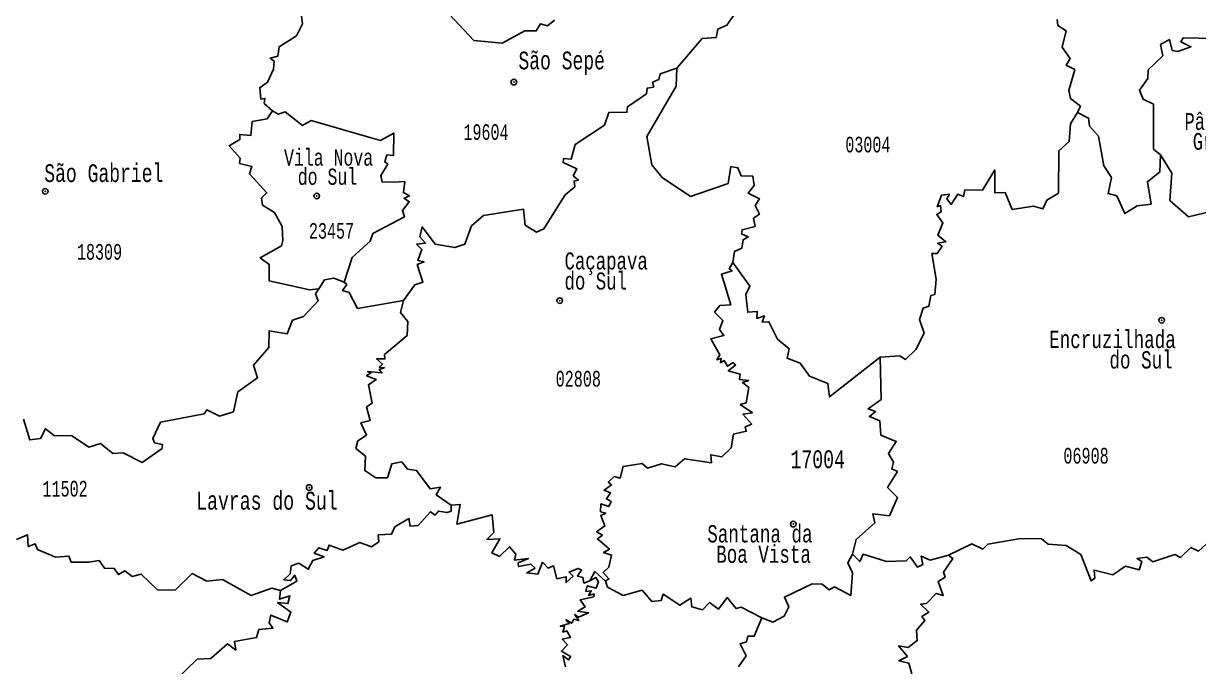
# Model space of a CAD drawing. Header units: millimetres. Extents: x 9851 to 10267, y 23387 to 23778.
# Drawn here: x 10047.2 to 10066.13, y 23413.78 to 23424.13 of the extents above; entities that cross this region are included whole.
import ezdxf
from ezdxf.enums import TextEntityAlignment as Align

# ---------------------------------------------------------------- set-up
doc = ezdxf.new("R2010")
doc.units = ezdxf.units.MM
doc.layers.add('3', color=7, linetype='Continuous')
doc.styles.add('MONOTXT', font='MONOTXT', dxfattribs={"height": 0.2})

# ---------------------------------------------------------------- blocks, each defined once
blk = doc.blocks.new('SEDE')
at = {"layer": '3', "color": 7, "linetype": 'Continuous'}
blk.add_circle((0, 0), 0.00451, dxfattribs=at)

msp = doc.modelspace()

# ---------------------------------------------------------------- linework, layer by layer
at = {"color": 7, "linetype": 'Continuous'}
for points in [[(10057.724, 23423.413), (10058.132, 23423.887), (10058.356, 23423.906), (10058.386, 23424.038), (10058.53, 23424.106), (10058.719, 23424.375), (10058.805, 23424.369), (10058.835, 23424.522), (10058.992, 23424.605), (10059.106, 23424.86), (10059.509, 23425.107)], [(10052.064, 23424.855), (10051.861, 23424.455), (10051.666, 23424.341), (10051.694, 23424.127), (10051.596, 23423.931), (10051.317, 23423.757), (10051.297, 23423.605), (10051.172, 23423.574), (10051.238, 23423.523), (10051.23, 23423.395), (10051.132, 23423.185), (10051.007, 23423.096), (10051.025, 23422.914), (10051.088, 23422.925), (10051.076, 23422.846), (10051.21, 23422.725)], [(10053.982, 23424.364), (10054.453, 23423.858), (10054.909, 23423.815), (10055.277, 23424.013), (10055.46, 23424.013), (10055.53, 23424.126), (10055.639, 23424.095), (10055.751, 23424.187)], [(10064.179, 23422.699), (10064.225, 23422.803), (10064.066, 23422.922), (10064.04, 23423.053), (10064.133, 23423.389), (10063.995, 23423.462), (10064.059, 23423.566), (10063.931, 23423.751), (10063.997, 23424.013), (10063.862, 23424.099), (10063.85, 23424.194)], [(10065.516, 23422.018), (10065.403, 23422.107), (10065.401, 23422.834), (10065.233, 23422.911), (10065.178, 23423.06), (10065.312, 23423.244), (10065.318, 23423.385), (10065.55, 23423.613), (10065.512, 23423.791), (10065.659, 23423.871), (10065.704, 23423.699), (10065.791, 23423.681), (10066.005, 23423.757), (10065.843, 23423.834), (10065.877, 23423.898), (10066.378, 23423.89)], [(10053.321, 23419.671), (10053.503, 23419.926), (10053.635, 23419.97), (10053.543, 23420.251), (10053.652, 23420.294), (10053.553, 23420.316), (10053.619, 23420.492), (10053.531, 23420.579), (10053.678, 23420.596), (10053.584, 23420.699), (10053.62, 23420.857), (10053.829, 23420.582), (10054.146, 23420.525), (10054.31, 23420.579), (10054.414, 23420.876), (10054.612, 23421.041), (10055.256, 23421.141), (10055.279, 23420.887), (10055.465, 23420.773), (10055.584, 23420.826), (10055.925, 23421.373), (10056.079, 23421.502), (10056.068, 23421.595), (10056.14, 23421.609), (10056.053, 23421.681), (10056.112, 23421.794), (10055.893, 23421.892), (10055.9, 23421.959), (10056.02, 23421.946), (10056.085, 23422.183), (10056.558, 23422.496), (10056.628, 23422.697), (10056.92, 23422.702), (10056.931, 23422.791), (10057.233, 23423.001), (10057.248, 23423.092), (10057.352, 23423.105), (10057.333, 23423.186), (10057.435, 23423.231), (10057.453, 23423.32), (10057.724, 23423.413)], [(10057.724, 23423.413), (10057.711, 23423.124), (10057.239, 23422.315), (10057.321, 23421.854), (10057.485, 23421.652), (10057.942, 23421.348), (10058.55, 23421.558), (10058.595, 23421.828), (10058.709, 23421.809), (10058.759, 23421.68), (10058.947, 23421.673), (10058.969, 23421.525), (10058.872, 23421.403), (10059.053, 23421.31), (10058.986, 23421.201), (10059.055, 23421.063), (10058.961, 23420.998), (10058.987, 23420.865), (10058.775, 23420.811), (10058.768, 23420.746), (10058.873, 23420.697), (10058.792, 23420.651), (10058.772, 23420.516), (10058.653, 23420.463), (10058.624, 23420.282)], [(10051.21, 23422.725), (10051.123, 23422.599), (10050.886, 23422.552), (10050.861, 23422.328), (10050.685, 23422.346), (10050.687, 23422.263), (10050.513, 23422.164), (10050.689, 23421.966), (10050.68, 23421.878), (10050.881, 23421.83), (10050.839, 23421.71), (10051.121, 23421.404), (10051.035, 23421.323), (10051.051, 23421.209), (10051.243, 23421.087), (10051.367, 23420.862), (10051.38, 23420.641), (10051.358, 23420.554), (10051.011, 23420.36), (10051.155, 23420.253), (10051.158, 23419.989), (10051.808, 23419.847), (10051.96, 23419.86)], [(10052.365, 23419.966), (10052.497, 23420.366), (10052.787, 23420.628), (10052.83, 23420.754), (10053.337, 23421.019), (10053.305, 23421.122), (10053.414, 23421.263), (10053.331, 23421.32), (10053.418, 23421.355), (10053.321, 23421.41), (10053.341, 23421.587), (10053.249, 23421.581), (10052.979, 23421.58), (10052.955, 23421.683), (10053.067, 23421.866), (10053.019, 23421.903), (10053.054, 23422.02), (10053.158, 23422.009), (10053.163, 23422.367), (10052.952, 23422.249), (10052.801, 23422.293), (10051.834, 23422.568), (10051.693, 23422.492), (10051.413, 23422.708), (10051.305, 23422.671), (10051.21, 23422.725)], [(10064.179, 23422.699), (10064.064, 23422.516), (10064.044, 23422.231), (10063.876, 23422.081), (10063.869, 23421.401), (10063.683, 23421.289), (10063.62, 23421.148), (10063.467, 23421.192), (10063.125, 23421.138), (10063.013, 23421.41), (10062.846, 23421.405), (10062.844, 23421.775), (10062.647, 23421.447), (10062.363, 23421.454), (10062.34, 23421.346), (10062.249, 23421.385), (10062.144, 23421.22), (10062.071, 23421.31), (10062.113, 23421.383), (10061.989, 23421.369), (10061.918, 23421.182), (10061.97, 23421.203), (10061.979, 23421.1), (10061.909, 23421.059), (10062.01, 23420.925), (10061.927, 23420.725), (10062.059, 23420.618), (10061.924, 23420.595), (10061.995, 23420.547), (10061.915, 23420.429), (10061.833, 23420.428), (10061.902, 23420.018), (10061.879, 23419.767), (10061.813, 23419.751), (10061.784, 23419.582), (10061.694, 23419.549), (10061.635, 23419.368), (10061.705, 23419.147), (10061.574, 23418.883), (10061.406, 23418.721), (10061.317, 23418.78), (10060.997, 23418.759)], [(10064.179, 23422.699), (10064.355, 23422.608), (10064.372, 23422.477), (10064.518, 23422.316), (10064.603, 23421.839), (10064.726, 23421.653), (10064.67, 23421.395), (10064.809, 23421.358), (10064.938, 23421.072), (10065.137, 23421.197), (10065.362, 23421.221), (10065.303, 23421.583), (10065.504, 23421.742), (10065.516, 23422.018)], [(10065.516, 23422.018), (10065.697, 23421.723), (10065.666, 23421.283), (10065.963, 23421.02), (10066.57, 23421.166), (10066.619, 23421.044), (10066.748, 23420.993), (10067.083, 23421.165), (10067.325, 23421.204)], [(10058.624, 23420.282), (10058.569, 23420.182), (10058.613, 23420.148), (10058.441, 23420.096), (10058.591, 23419.602), (10058.417, 23419.59), (10058.331, 23419.485), (10058.466, 23419.353), (10058.413, 23419.208), (10058.481, 23419.111), (10058.271, 23419.055), (10058.419, 23418.797), (10058.366, 23418.719), (10058.437, 23418.741), (10058.428, 23418.67), (10058.484, 23418.706), (10058.542, 23418.616), (10058.629, 23418.676), (10058.67, 23418.635), (10058.553, 23418.542), (10058.745, 23418.485), (10058.733, 23418.402), (10058.882, 23418.388), (10058.779, 23418.351), (10058.882, 23418.273), (10058.839, 23418.024), (10058.745, 23418.001), (10058.94, 23417.866), (10058.788, 23417.843), (10058.93, 23417.685), (10058.827, 23417.639), (10058.842, 23417.569), (10058.636, 23417.521), (10058.598, 23417.3), (10058.449, 23417.159), (10058.271, 23417.19), (10058.28, 23417.061), (10057.85, 23417.123), (10057.699, 23416.996), (10057.477, 23417.045), (10057.249, 23416.973), (10057.165, 23417.05), (10056.859, 23417.003), (10056.812, 23416.815), (10056.715, 23416.84), (10056.618, 23416.75), (10056.673, 23416.706), (10056.553, 23416.622), (10056.658, 23416.578), (10056.59, 23416.48), (10056.668, 23416.438), (10056.629, 23416.356), (10056.5, 23416.399), (10056.496, 23416.274), (10056.578, 23416.251), (10056.499, 23416.213), (10056.566, 23416.044), (10056.431, 23415.951), (10056.524, 23415.896), (10056.446, 23415.835), (10056.639, 23415.671), (10056.545, 23415.618), (10056.674, 23415.576), (10056.628, 23415.384), (10056.535, 23415.298), (10056.631, 23415.193), (10056.577, 23415.155)], [(10058.624, 23420.282), (10058.9, 23419.905), (10058.836, 23419.768), (10058.865, 23419.484), (10059.018, 23419.498), (10059.014, 23419.384), (10059.135, 23419.426), (10059.098, 23419.325), (10059.208, 23419.33), (10059.347, 23419.053), (10059.531, 23418.896), (10059.503, 23418.743), (10059.712, 23418.664), (10059.862, 23418.454), (10060.157, 23418.335), (10060.184, 23418.122), (10060.997, 23418.759)], [(10051.96, 23419.86), (10052.05, 23420.005), (10052.197, 23420.034), (10052.365, 23419.966)], [(10051.96, 23419.86), (10051.903, 23419.779), (10051.947, 23419.67), (10051.712, 23419.417), (10051.534, 23419.354), (10051.45, 23419.137), (10051.157, 23419.183), (10051.152, 23418.919), (10050.904, 23418.634), (10050.972, 23418.43), (10050.653, 23418.202), (10050.584, 23417.884), (10050.36, 23417.812), (10050.152, 23417.915), (10050.11, 23417.847), (10049.406, 23417.715), (10049.284, 23417.454), (10049.309, 23417.383), (10049.438, 23417.356), (10049.433, 23417.293), (10049.114, 23417.066), (10048.807, 23417.221), (10048.638, 23417.21), (10048.443, 23417.37), (10048.253, 23417.315), (10047.975, 23417.503), (10047.699, 23417.494), (10047.555, 23417.608), (10047.472, 23417.451), (10047.302, 23417.43), (10047.199, 23417.762)], [(10052.365, 23419.966), (10052.406, 23419.928), (10052.338, 23419.835), (10052.448, 23419.802), (10052.583, 23419.545), (10053.321, 23419.671)], [(10054.09, 23416.378), (10053.846, 23416.546), (10053.916, 23416.67), (10053.749, 23416.643), (10053.531, 23416.935), (10053.387, 23416.959), (10053.294, 23417.076), (10053.135, 23417.046), (10053.061, 23416.82), (10052.876, 23416.817), (10052.698, 23416.935), (10052.71, 23417.166), (10052.555, 23417.292), (10052.586, 23417.413), (10052.723, 23417.506), (10052.636, 23417.703), (10052.786, 23417.74), (10052.728, 23417.961), (10052.819, 23418.022), (10052.755, 23418.316), (10052.883, 23418.403), (10052.726, 23418.463), (10052.797, 23418.508), (10052.744, 23418.529), (10052.973, 23418.507), (10052.932, 23418.563), (10053.012, 23418.591), (10052.931, 23418.601), (10052.985, 23418.65), (10052.888, 23418.734), (10053.022, 23418.734), (10053.015, 23418.804), (10053.381, 23419.11), (10053.391, 23419.333), (10053.271, 23419.48), (10053.321, 23419.671)], [(10060.997, 23418.759), (10061.013, 23418.08), (10060.805, 23417.93), (10060.925, 23417.888), (10060.827, 23417.807), (10060.992, 23417.734), (10061.008, 23417.507), (10061.259, 23417.406), (10061.131, 23417.213), (10061.211, 23417.073), (10061.185, 23416.963), (10061.277, 23416.921), (10061.119, 23416.666), (10061.276, 23416.502), (10061.149, 23416.207), (10060.883, 23416.241), (10060.912, 23416.093), (10060.611, 23415.827), (10060.555, 23415.589)], [(10054.09, 23416.378), (10054.091, 23416.283), (10054.023, 23416.26), (10053.884, 23416.284), (10053.83, 23416.22), (10053.755, 23416.273), (10053.555, 23416.053), (10053.428, 23416.04), (10053.408, 23416.163), (10053.18, 23416.028), (10053.126, 23415.91), (10052.915, 23415.9), (10052.924, 23415.788), (10052.805, 23415.71), (10052.619, 23415.781), (10052.342, 23415.656), (10052.124, 23415.736), (10052.094, 23415.65), (10051.957, 23415.694), (10051.884, 23415.607), (10052.043, 23415.548), (10051.862, 23415.487), (10051.788, 23415.349), (10051.638, 23415.445), (10051.513, 23415.404), (10051.494, 23415.273), (10051.392, 23415.18), (10051.502, 23415.165), (10051.571, 23415.251), (10051.602, 23415.155), (10051.339, 23415.007)], [(10054.09, 23416.378), (10054.236, 23416.39), (10054.179, 23416.074), (10054.752, 23416.221), (10054.775, 23415.94), (10054.663, 23415.829), (10054.874, 23415.839), (10054.746, 23415.612), (10054.87, 23415.555), (10055.03, 23415.711), (10055.132, 23415.591), (10055.108, 23415.495), (10055.332, 23415.522), (10055.169, 23415.453), (10055.176, 23415.391), (10055.372, 23415.428), (10055.442, 23415.366), (10055.306, 23415.288), (10055.487, 23415.27), (10055.562, 23415.461), (10055.651, 23415.363), (10055.736, 23415.403), (10055.793, 23415.195), (10055.941, 23415.227), (10055.94, 23415.134), (10056.053, 23415.237), (10055.988, 23415.302), (10056.13, 23415.361), (10056.19, 23415.337), (10056.125, 23415.234), (10056.212, 23415.216), (10056.226, 23415.125), (10056.324, 23415.159)], [(10047.087, 23415.825), (10047.263, 23415.903), (10047.275, 23415.716), (10047.387, 23415.758), (10047.426, 23415.668), (10047.716, 23415.543), (10047.932, 23415.558), (10047.971, 23415.462), (10048.253, 23415.463), (10048.419, 23415.487), (10048.504, 23415.367), (10048.663, 23415.361), (10048.73, 23415.263), (10048.833, 23415.325), (10048.951, 23415.233), (10049.095, 23415.271), (10049.366, 23415.01), (10049.647, 23415.017), (10049.919, 23415.282), (10050.152, 23415.156), (10050.406, 23415.181), (10050.87, 23414.925), (10051.203, 23415.043), (10051.339, 23415.007)], [(10062.1, 23415.576), (10062.477, 23415.755), (10062.652, 23415.672), (10062.733, 23415.749), (10063.263, 23415.841), (10063.599, 23415.835), (10063.706, 23415.749), (10063.996, 23415.73), (10064.231, 23415.584), (10064.396, 23415.163), (10064.455, 23415.203), (10064.445, 23415.335), (10064.745, 23415.26), (10064.951, 23415.398), (10065.172, 23415.337), (10065.212, 23415.474), (10065.138, 23415.52), (10065.293, 23415.542), (10065.389, 23415.468), (10065.743, 23415.585), (10065.838, 23415.538), (10066.001, 23415.699), (10066.125, 23415.64), (10066.358, 23415.847)], [(10059.093, 23414.564), (10059.272, 23414.498), (10059.45, 23414.591), (10059.526, 23414.744), (10059.456, 23414.899), (10059.902, 23415.114), (10060.067, 23415.106), (10060.18, 23415.015), (10060.263, 23415.064), (10060.527, 23414.927), (10060.551, 23415.291), (10060.479, 23415.453), (10060.555, 23415.589)], [(10060.555, 23415.589), (10060.669, 23415.471), (10060.724, 23415.591), (10061.101, 23415.47), (10061.42, 23415.481), (10061.482, 23415.546), (10061.6, 23415.384), (10061.684, 23415.424), (10061.661, 23415.561), (10061.805, 23415.493), (10062.1, 23415.576)], [(10062.1, 23415.576), (10062.169, 23415.521), (10062.019, 23415.299), (10062.048, 23415.221), (10061.933, 23415.151), (10062.014, 23414.925), (10061.901, 23414.96), (10061.745, 23414.796), (10061.649, 23414.784), (10061.785, 23414.658), (10061.67, 23414.585), (10061.72, 23414.521), (10061.585, 23414.365), (10061.596, 23414.201), (10061.449, 23414.086), (10061.296, 23414.113), (10061.438, 23413.944), (10061.301, 23413.873), (10061.459, 23413.837), (10061.507, 23413.665)], [(10056.324, 23415.159), (10056.404, 23415.31), (10056.577, 23415.155)], [(10056.324, 23415.159), (10056.42, 23415.213), (10056.46, 23415.147), (10056.422, 23415.041), (10056.282, 23415.08), (10056.26, 23414.99), (10056.345, 23415.003), (10056.301, 23414.928), (10056.392, 23414.951), (10056.386, 23414.906), (10056.167, 23414.856), (10056.249, 23414.743), (10056.128, 23414.673), (10056.302, 23414.648), (10056.141, 23414.577), (10056.08, 23414.622), (10056.145, 23414.521), (10056.065, 23414.546), (10056.03, 23414.478), (10055.941, 23414.534), (10055.991, 23414.475), (10055.847, 23414.431), (10055.917, 23414.426), (10055.89, 23414.336), (10055.952, 23414.355), (10056.01, 23414.247), (10055.877, 23414.22), (10055.964, 23414.129), (10055.865, 23414.031), (10056.013, 23413.945), (10055.981, 23413.89), (10055.89, 23413.958), (10055.932, 23413.779)], [(10056.577, 23415.155), (10056.608, 23415.058), (10056.862, 23414.928), (10057.163, 23415.01), (10057.319, 23414.83), (10057.474, 23414.847), (10057.502, 23414.946), (10057.77, 23414.769), (10057.95, 23414.88), (10057.967, 23414.743), (10058.139, 23414.697), (10058.252, 23414.813), (10058.397, 23414.707), (10058.535, 23414.893), (10058.677, 23414.716), (10058.761, 23414.735), (10059.093, 23414.564)], [(10051.339, 23415.007), (10051.326, 23414.865), (10051.493, 23414.921), (10051.457, 23414.796), (10051.293, 23414.811), (10051.508, 23414.659), (10051.448, 23414.5), (10051.186, 23414.61), (10051.158, 23414.487), (10051.219, 23414.399), (10050.992, 23414.377), (10050.955, 23414.247), (10050.6, 23414.187), (10050.62, 23414.048), (10050.488, 23414.148), (10050.22, 23413.914), (10049.999, 23413.9), (10049.66, 23413.576)], [(10059.093, 23414.564), (10058.97, 23414.273), (10058.869, 23414.273), (10058.848, 23414.18), (10058.742, 23414.147), (10058.84, 23413.956), (10058.717, 23413.779)]]:
    msp.add_lwpolyline(points, dxfattribs=at)
for p in [(10055.099, 23423.188), (10047.552, 23421.43), (10051.924, 23421.355), (10055.838, 23419.671), (10065.533, 23419.355), (10051.802, 23416.663), (10059.599, 23416.074)]:
    msp.add_point(p, dxfattribs=at)

# ---------------------------------------------------------------- block references
for p, xscale, yscale, zscale, rotation in [((10055.099, 23423.188), 10.00001207761226, 10.00001207761226, 10, 356.2075416996478), ((10047.552, 23421.43), 10, 10, 10, 355.7804073835841), ((10051.924, 23421.355), 10, 10, 10, 355.9970726580755), ((10055.838, 23419.671), 10, 10, 10, 356.1438989117479), ((10065.533, 23419.355), 10, 10, 10, 356.6173550135411), ((10051.802, 23416.663), 9.999999999999998, 9.999999999999998, 9.999999999999998, 355.8531741294352), ((10059.599, 23416.074), 9.999999999999998, 9.999999999999998, 9.999999999999998, 356.2294600302706)]:
    msp.add_blockref('SEDE', p, dxfattribs=dict(at, xscale=xscale, yscale=yscale, zscale=zscale, rotation=rotation))

# ---------------------------------------------------------------- texts
at = {"color": 7, "linetype": 'Continuous', "style": 'MONOTXT'}
for s, height, width, p in [('S%%227o Sep%%233', 0.28495, 0.705881, (10055.173, 23423.393)), ('S%%227o Gabriel', 0.28547, 0.705877, (10047.535, 23421.58))]:
    msp.add_text(s, height=height, dxfattribs=dict(at, width=width)).set_placement(p)
for s, height, rotation, width, p in [('P%%226ntano ', 0.27092, 359.9982, 0.705888, (10067.225, 23422.689)), ('Grande', 0.2709, 359.9982, 0.705888, (10067.027, 23422.369)), ('Encruzilhada ', 0.27831, 359.9985, 0.705875, (10065.931, 23419.186)), ('do Sul', 0.2783, 359.9985, 0.705875, (10065.712, 23418.857)), ('Santana da ', 0.27747, 359.9984, 0.705886, (10060.079, 23416.057)), ('Boa Vista', 0.2775, 359.9984, 0.705886, (10059.884, 23415.729))]:
    msp.add_text(s, height=height, rotation=rotation, dxfattribs=dict(at, width=width)).set_placement(p, align=Align.TOP_RIGHT)
for s, height, width, p in [('19604', 0.2517, 0.666663, (10054.65, 23422.384)), ('03004', 0.2517, 0.666663, (10060.801, 23422.183)), ('23457', 0.2521, 0.66667, (10052.161, 23420.794)), ('18309', 0.2522, 0.666667, (10048.425, 23420.456)), ('02808', 0.2527, 0.666659, (10056.137, 23418.414)), ('17004', 0.2868, 0.70588, (10059.993, 23417.118)), ('06908', 0.253, 0.666663, (10064.315, 23417.175)), ('11502', 0.2532, 0.666663, (10047.87, 23416.644))]:
    msp.add_text(s, height=height, dxfattribs=dict(at, width=width)).set_placement(p, align=Align.MIDDLE)
at = {"color": 7, "linetype": 'Continuous', "style": 'MONOTXT', "width": 0.705887}
for s, p in [('Vila Nova ', (10052.195, 23421.843)), ('do Sul', (10052.097, 23421.535))]:
    msp.add_text(s, height=0.2611, rotation=359.9983, dxfattribs=at).set_placement(p, align=Align.CENTER)
at = {"color": 7, "linetype": 'Continuous', "style": 'MONOTXT', "width": 0.705885}
for s, height, p in [('Ca%%231apava ', 0.27436, (10055.915, 23420.173)), ('do Sul', 0.2744, (10055.915, 23419.849))]:
    msp.add_text(s, height=height, rotation=359.9983, dxfattribs=at).set_placement(p)
at = {"color": 7, "linetype": 'Continuous', "style": 'MONOTXT', "width": 0.705877}
msp.add_text('Lavras do Sul', height=0.28694, dxfattribs=at).set_placement((10052.261, 23416.594), align=Align.TOP_RIGHT)

doc.saveas('drawing.dxf')
